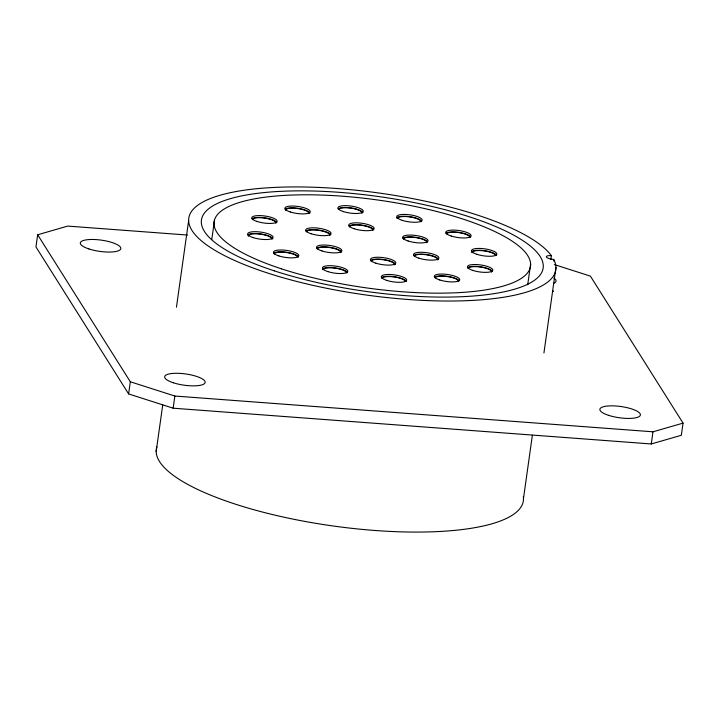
<?xml version="1.0" encoding="UTF-8"?>
<svg xmlns="http://www.w3.org/2000/svg" width="719" height="719" viewBox="0 0 719 719"><rect width="100%" height="100%" fill="white"/><g stroke="black" fill="none" stroke-linecap="round" stroke-linejoin="round"><path stroke-width="1.08" d="M187.542 235.05L67.73 226.09L37.658 234.771L35.95 246.932L128.611 393.931L173.144 408.194L651.27 443.965L681.342 435.283L683.05 423.123L590.389 276.123L554.34 264.574M128.611 393.931L130.319 381.771L37.658 234.771M156.167 451.577L162.728 404.923M176.461 307.175L188.639 220.535M173.144 408.194L174.852 396.034L130.319 381.771M211.79 239.463L214.568 219.646M527.701 284.823L530.622 264.107M550.826 259.442L551.365 255.64A185.322 51.391 8 0 0 250.536 189.385A185.322 51.391 8 0 0 310.114 284.715A185.322 51.391 8 0 0 553.747 259.469L553.531 260.988M523.486 498.465L532.384 435.148M543.932 352.948L555.949 267.423M651.27 443.965L652.978 431.804L683.05 423.123M174.852 396.034L652.978 431.804M553.855 278.064A20.447 5.671 8 0 1 553.666 283.331M552.947 290.827A20.447 5.671 8 0 1 553.549 291.411M553.747 259.469A6.39 1.771 8 0 1 546.44 257.096A6.39 1.771 8 0 1 551.365 255.64M523.306 496.514A185.322 51.391 8 0 1 335.683 526.335A185.322 51.391 8 0 1 156.895 446.715M370.644 260.494A12.789 3.541 8 0 1 383.937 259.577A12.789 3.541 8 0 1 395.495 264.304M371.175 261.33A11.828 3.28 8 0 1 383.865 259.838A11.828 3.28 8 0 1 394.524 264.907M381.492 277.696A12.789 3.541 8 0 1 394.785 276.779A12.789 3.541 8 0 1 406.343 281.506M382.023 278.541A11.828 3.28 8 0 1 393.455 276.869A11.828 3.28 8 0 1 405.399 281.408M348.958 226.081A12.789 3.541 8 0 1 361.801 225.101A12.789 3.541 8 0 1 373.691 229.622M349.488 226.925A11.828 3.28 8 0 1 362.169 225.424A11.828 3.28 8 0 1 372.828 230.493M338.11 208.878A12.789 3.541 8 0 1 350.953 207.899A12.789 3.541 8 0 1 362.843 212.42M338.712 209.49A11.828 3.28 8 0 1 351.744 208.285A11.828 3.28 8 0 1 361.99 213.291M322.436 269.149A12.789 3.541 8 0 1 335.485 267.944A12.789 3.541 8 0 1 347.493 272.735M323.173 269.76A11.828 3.28 8 0 1 335.018 268.142A11.828 3.28 8 0 1 346.594 272.878M316.728 248.262A12.789 3.541 8 0 1 330.021 247.345A12.789 3.541 8 0 1 341.579 252.072M317.259 249.098A11.828 3.28 8 0 1 329.94 247.606A11.828 3.28 8 0 1 340.599 252.675M305.881 231.06A12.789 3.541 8 0 1 319.182 230.143A12.789 3.541 8 0 1 330.731 234.861M306.411 231.895A11.828 3.28 8 0 1 319.101 230.404A11.828 3.28 8 0 1 329.76 235.473M285.048 209.283A12.789 3.541 8 0 1 298.34 208.366A12.789 3.541 8 0 1 309.898 213.085M285.569 210.352A11.828 3.28 8 0 1 297.01 208.447A11.828 3.28 8 0 1 308.999 213.237M273.651 253.241A12.789 3.541 8 0 1 286.953 252.324A12.789 3.541 8 0 1 298.502 257.043M274.182 254.077A11.828 3.28 8 0 1 285.614 252.405A11.828 3.28 8 0 1 297.558 256.944M247.687 235.14A12.789 3.541 8 0 1 261.186 233.999A12.789 3.541 8 0 1 272.789 238.987M248.459 236.227A11.828 3.28 8 0 1 259.847 234.088A11.828 3.28 8 0 1 271.836 239.103M251.965 218.828A12.789 3.541 8 0 1 265.257 217.911A12.789 3.541 8 0 1 276.815 222.638M252.495 219.663A11.828 3.28 8 0 1 265.176 218.172A11.828 3.28 8 0 1 275.844 223.241M434.555 277.3A12.789 3.541 8 0 1 447.398 276.312A12.789 3.541 8 0 1 459.288 280.832M435.157 277.911A11.828 3.28 8 0 1 447.775 276.635A11.828 3.28 8 0 1 458.497 281.488M413.722 255.524A12.789 3.541 8 0 1 427.014 254.607A12.789 3.541 8 0 1 438.572 259.325M414.252 256.359A11.828 3.28 8 0 1 426.933 254.859A11.828 3.28 8 0 1 437.592 259.936M402.874 238.313A12.789 3.541 8 0 1 415.717 237.333A12.789 3.541 8 0 1 427.607 241.854M403.404 239.148A11.828 3.28 8 0 1 416.094 237.656A11.828 3.28 8 0 1 426.753 242.725M396.618 218.109A12.789 3.541 8 0 1 408.904 216.554A12.789 3.541 8 0 1 421.694 221.191M397.562 218.261A11.828 3.28 8 0 1 410.181 216.994A11.828 3.28 8 0 1 420.903 221.838M467.638 267.756A12.789 3.541 8 0 1 480.481 266.767A12.789 3.541 8 0 1 492.371 271.288M468.168 268.591A11.828 3.28 8 0 1 480.849 267.091A11.828 3.28 8 0 1 491.517 272.159M471.376 252.117A12.789 3.541 8 0 1 483.653 250.563A12.789 3.541 8 0 1 496.452 255.2M472.239 252.737A11.828 3.28 8 0 1 483.68 250.832A11.828 3.28 8 0 1 495.67 255.613M445.951 233.342A12.789 3.541 8 0 1 458.794 232.354A12.789 3.541 8 0 1 470.684 236.875M446.553 233.954A11.828 3.28 8 0 1 459.162 232.677A11.828 3.28 8 0 1 469.893 237.531M608.517 415.321A20.447 5.671 8 0 0 640.323 415.249A20.447 5.671 8 0 0 611.572 405.84A20.447 5.671 8 0 0 608.517 415.321M173.297 382.76A20.447 5.671 8 0 0 205.104 382.688A20.447 5.671 8 0 0 176.353 373.278A20.447 5.671 8 0 0 173.297 382.76M88.949 248.945A20.447 5.671 8 0 0 120.756 248.873A20.447 5.671 8 0 0 92.005 239.463A20.447 5.671 8 0 0 88.949 248.945M274.209 270.82A172.542 47.849 8 0 0 542.638 270.254A172.542 47.849 8 0 0 300.039 190.859A172.542 47.849 8 0 0 274.209 270.82M281.48 268.834A159.762 44.308 8 0 0 530.02 268.304A159.762 44.308 8 0 0 305.395 194.795A159.762 44.308 8 0 0 281.48 268.834M386.723 280.374A12.78 3.541 8 0 0 406.603 280.338A12.78 3.541 8 0 0 388.637 274.451A12.78 3.541 8 0 0 386.723 280.374M375.875 263.172A12.78 3.541 8 0 0 395.756 263.127A12.78 3.541 8 0 0 377.79 257.249A12.78 3.541 8 0 0 375.875 263.172M327.873 271.602A12.78 3.541 8 0 0 347.753 271.557A12.78 3.541 8 0 0 329.787 265.679A12.78 3.541 8 0 0 327.873 271.602M321.959 250.94A12.78 3.541 8 0 0 341.84 250.895A12.78 3.541 8 0 0 323.874 245.017A12.78 3.541 8 0 0 321.959 250.94M278.882 255.919A12.78 3.541 8 0 0 298.762 255.874A12.78 3.541 8 0 0 280.796 249.987A12.78 3.541 8 0 0 278.882 255.919M253.115 237.594A12.78 3.541 8 0 0 273.004 237.549A12.78 3.541 8 0 0 255.029 231.671A12.78 3.541 8 0 0 253.115 237.594M311.111 233.738A12.78 3.541 8 0 0 330.992 233.693A12.78 3.541 8 0 0 313.026 227.815A12.78 3.541 8 0 0 311.111 233.738M257.195 221.506A12.78 3.541 8 0 0 277.076 221.461A12.78 3.541 8 0 0 259.11 215.583A12.78 3.541 8 0 0 257.195 221.506M290.278 211.961A12.78 3.541 8 0 0 310.159 211.916A12.78 3.541 8 0 0 292.193 206.038A12.78 3.541 8 0 0 290.278 211.961M343.34 211.557A12.78 3.541 8 0 0 363.221 211.512A12.78 3.541 8 0 0 345.255 205.634A12.78 3.541 8 0 0 343.34 211.557M354.188 228.759A12.78 3.541 8 0 0 374.069 228.723A12.78 3.541 8 0 0 356.103 222.836A12.78 3.541 8 0 0 354.188 228.759M408.104 240.991A12.78 3.541 8 0 0 427.985 240.946A12.78 3.541 8 0 0 410.019 235.068A12.78 3.541 8 0 0 408.104 240.991M402.191 220.329A12.78 3.541 8 0 0 422.071 220.293A12.78 3.541 8 0 0 404.105 214.406A12.78 3.541 8 0 0 402.191 220.329M451.181 236.021A12.78 3.541 8 0 0 471.062 235.976A12.78 3.541 8 0 0 453.087 230.098A12.78 3.541 8 0 0 451.181 236.021M476.949 254.337A12.78 3.541 8 0 0 496.829 254.292A12.78 3.541 8 0 0 478.854 248.415A12.78 3.541 8 0 0 476.949 254.337M418.952 258.193A12.78 3.541 8 0 0 438.833 258.157A12.78 3.541 8 0 0 420.867 252.27A12.78 3.541 8 0 0 418.952 258.193M472.868 270.425A12.78 3.541 8 0 0 492.749 270.389A12.78 3.541 8 0 0 474.783 264.502A12.78 3.541 8 0 0 472.868 270.425M439.785 279.979A12.78 3.541 8 0 0 459.666 279.934A12.78 3.541 8 0 0 441.7 274.047A12.78 3.541 8 0 0 439.785 279.979"/></g></svg>
